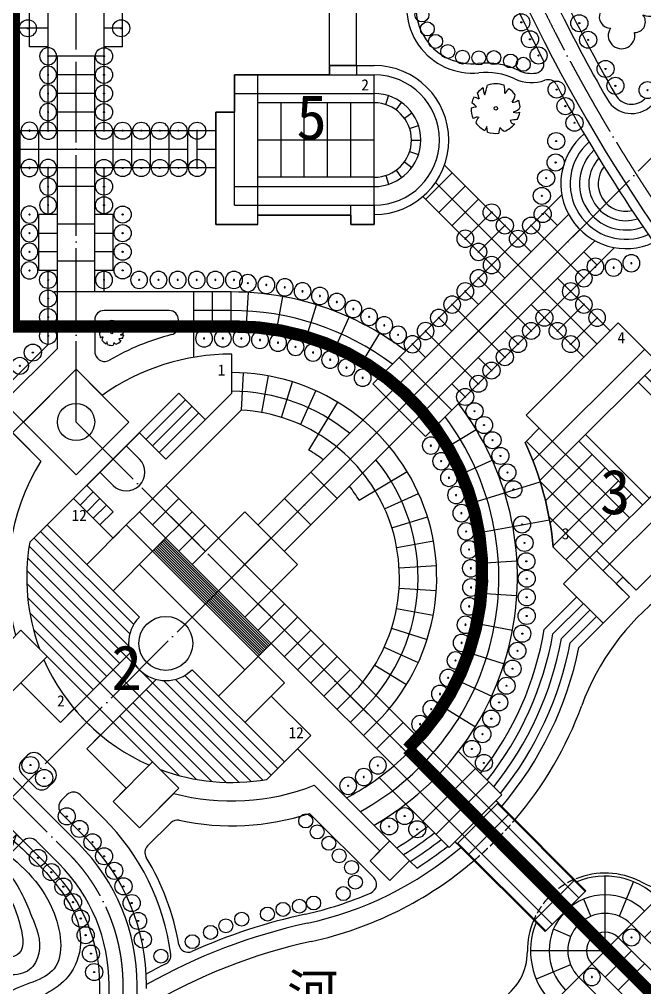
# Model space of a CAD drawing. Extents: x 39009873 to 40242873, y -38938004 to -37205504.
# Drawn here: x 39563577 to 39764859, y -38366395 to -38054466 of the extents above; entities that cross this region are included whole.
import ezdxf

# ---------------------------------------------------------------- set-up
doc = ezdxf.new("R2010")
doc.units = 0
doc.header["$LTSCALE"] = 1000
doc.header["$MEASUREMENT"] = 0
for name, pattern in [('CENT', [15, 13, -1, 0, -1]), ('CENTERX2', [4, 2.5, -0.5, 0.5, -0.5]), ('DASH', [0.35, 0.25, -0.1])]:
    doc.linetypes.add(name, pattern=pattern)
doc.layers.get('0').update_dxf_attribs({"linetype": 'CONTINUOUS'})
for name, color, linetype in [('1-CEG', 220, 'CONTINUOUS'), ('A-FACE', 4, 'CONTINUOUS'), ('PUB_TEXT', 4, 'CONTINUOUS'), ('river', 190, 'CONTINUOUS'), ('ROAD-CENTERLINE', 4, 'CENTERX2'), ('TEXT', 7, 'CONTINUOUS'), ('TREE1', 62, 'CONTINUOUS'), ('人行道', 251, 'CONTINUOUS'), ('停车', 165, 'CONTINUOUS'), ('建筑屋顶', 2, 'CONTINUOUS'), ('建筑轮廓', 254, 'CONTINUOUS'), ('等高线', 250, 'DASH'), ('范围', 7, 'CONTINUOUS'), ('道路中心线', 1, 'CENT')]:
    doc.layers.add(name, color=color, linetype=linetype)
doc.styles.add('-黑体', font='SIMHEI.TTF')
doc.styles.add('HRHZ', font='SIMHEI.TTF')
doc.styles.get("Standard").update_dxf_attribs({"font": 'SimSun.ttf', "height": 20})

# ---------------------------------------------------------------- blocks, each defined once
blk = doc.blocks.new('suy')
at = {"layer": '建筑屋顶', "linetype": 'Continuous'}
for p, q in [((800825, 761608), (771053, 731983)), ((813553, 748880), (800825, 761608)), ((809310, 753122), (773241, 717231)), ((791869, 752695), (791853, 752711)), ((813553, 748880), (783781, 719255)), ((789742, 750579), (789731, 750590)), ((787615, 748463), (787610, 748469)), ((827850, 721855), (807189, 742516)), ((813542, 740405), (809310, 744637)), ((817796, 744637), (811416, 738289)), ((829790, 732642), (817796, 744637)), ((783781, 719255), (771053, 731983)), ((829801, 732653), (823410, 726294)), ((775295, 727740), (770730, 723197)), ((834033, 728400), (793628, 688195)), ((829779, 724168), (825537, 728410)), ((846761, 715672), (834033, 728400)), ((810640, 705123), (790211, 725654)), ((838275, 724157), (795744, 681836)), ((800007, 694543), (771114, 723580)), ((808514, 703007), (788085, 723537)), ((783760, 719234), (775430, 710946)), ((792317, 719284), (777268, 704310)), ((804261, 698775), (783832, 719305)), ((796549, 715031), (778711, 697281)), ((846761, 715672), (806356, 675467)), ((795754, 690311), (775526, 710640)), ((800781, 710778), (779701, 689802)), ((805013, 706525), (783747, 685364)), ((791501, 686079), (778348, 699297)), ((779739, 689392), (787248, 681846)), ((793628, 688195), (782995, 677614)), ((806366, 675456), (793628, 688195)), ((804229, 673351), (791501, 686079)), ((795733, 664876), (782995, 677614)), ((802113, 679709), (799986, 677593)), ((787237, 673372), (787227, 673361)), ((804229, 673351), (795723, 664886))]:
    blk.add_line(p, q, dxfattribs=at)
blk.add_arc((676174, 679895), 104000, 5.23961, 24.6057, dxfattribs=at)
blk = doc.blocks.new('sdji')
at = {"linetype": 'Continuous', "ltscale": 10}
for radius in [2750, 184]:
    blk.add_circle((512091, 867961), radius, dxfattribs=at)
blk = doc.blocks.new('sij')
at = {"layer": 'TREE1', "linetype": 'Continuous', "ltscale": 10}
blk.add_circle((327690, 1006813), 2250, dxfattribs=at)
blk = doc.blocks.new('M_F13')
for p, q in [((-484, 239), (-484, 239)), ((-397, 193), (-484, 239)), ((-515, 179), (-397, 193))]:
    blk.add_line(p, q)
blk.add_circle((-3, 3), 38.2)
for centre, radius, start, end in [((-8, 3), 527, 126.0751, 153.6245), ((-356, 208), 224, 48.5203, 80.5151), ((-8, 3), 532, 89.3321, 114.3856), ((-325, 399), 130, 343.6555, 39.76), ((-175, 449), 193, 352.0775, 26.6128), ((-85, 589), 202, 304.1868, 338.5411), ((-8, 3), 531, 62.8767, 77.7021), ((80, 476), 154, 315.8454, 359.7651), ((-244, 1929), 1632, 285.4397, 290.7099), ((412, 44), 234, 83.5323, 121.6544), ((959, 2091), 1965, 250.0865, 256.3451), ((-8, 3), 523, 31.4098, 49.4752), ((-8, 3), 537, 160.8426, 187.275), ((-8, 3), 534, 340.3307, 19.43), ((-610, -942), 880, 77.3728, 85.4649), ((-5, -500), 587, 134.7782, 147.3315), ((-8, 3), 524, 200.8103, 231.4392), ((358, 465), 656, 266.7455, 282.0146), ((0, -631), 545, 39.6536, 53.993), ((-251, -396), 87.2, 97.741, 188.8107), ((-1350, -519), 1108, 2.9465, 10.9238), ((125, -442), 220, 160.6009, 199.3991), ((100, -357), 178, 186.1912, 248.4952), ((296, -376), 163, 170.6314, 220.6278), ((325, -118), 300, 230.4582, 263.1093), ((-8, 3), 514, 305.394, 326.2464), ((-8, 3), 522, 243.1498, 261.8356), ((-8, 3), 527, 274.7236, 290.3277)]:
    blk.add_arc(centre, radius, start, end)
at = {"width": 0.8, "flags": 9}
for tag, p in [('XSIZE', (-62, 12)), ('YSIZE', (9, 6))]:
    blk.add_attdef(tag, p, '', height=0.2, dxfattribs=at)

msp = doc.modelspace()

# ---------------------------------------------------------------- linework, layer by layer
at = {"layer": 'A-FACE'}
for p, q in [((39547425, -38284840), (39582590, -38320005)), ((39568991, -38319135), (39576226, -38326369)), ((39592481, -38373865), (39592481, -38365614)), ((39601481, -38368456), (39601481, -38365614))]:
    msp.add_line(p, q, dxfattribs=at)
at = {"layer": 'A-FACE', "linetype": 'Continuous', "ltscale": 10}
msp.add_line((39560506, -38323377), (39564749, -38319135), dxfattribs=at)
at = {"layer": 'A-FACE', "linetype": 'Continuous'}
for centre, radius, start, end in [((40437444, -37706090), 687500, 187.401882, 225), ((39566870, -38321256), 3000, 45, 135)]:
    msp.add_arc(centre, radius, start, end, dxfattribs=at)
at = {"layer": 'A-FACE'}
for centre, radius, start, end in [((40225944, -37808654), 554500, 186.95452, 225), ((40225944, -37808654), 545500, 202.27452, 209.86569), ((39760693, -38075814), 9000, 209.86569, 315), ((39536981, -38365614), 64500, 360, 45), ((39536981, -38365614), 55500, 360, 45)]:
    msp.add_arc(centre, radius, start, end, dxfattribs=at)
at = {"layer": 'river'}
for centre, radius, start, end in [((39819733, -38303040), 80000, 95.86291, 159.89206), ((39631924, -38234282), 120000, 319.44488, 339.89206), ((39781801, -38296656), 40000, 242.84111, 348.39737), ((39631924, -38234282), 120000, 282.33513, 310.55512), ((39752131, -38354489), 25000, 62.84111, 112.20097), ((39752131, -38354489), 25000, 156.83902, 180.48687), ((39696013, -38527356), 180000, 102.33513, 120.45359), ((39709132, -38354855), 18000, 299.80139, 0.48687)]:
    msp.add_arc(centre, radius, start, end, dxfattribs=at)
at = {"layer": 'river', "color": 3, "linetype": 'DASH', "ltscale": 10}
for centre, radius, start, end in [((39631924, -38234282), 120000, 310.55512, 319.44488), ((39752131, -38354489), 25000, 113.16098, 156.83902)]:
    msp.add_arc(centre, radius, start, end, dxfattribs=at)
at = {"layer": 'ROAD-CENTERLINE'}
msp.add_arc((40437444, -37706090), 700000, 171.802557, 225, dxfattribs=at)
at = {"layer": 'TREE1', "linetype": 'Continuous', "ltscale": 10}
msp.add_lwpolyline([(39788478, -38036464, 0.5205671), (39780193, -38038377, 0.5205671), (39776281, -38044421, 0.5205671), (39767561, -38045082, 0.5205671), (39760452, -38045926, 0.5205671), (39752597, -38043719, 0.5205671), (39748731, -38037850, 0.5205671), (39747508, -38029663, 0.5205671), (39743629, -38023480, 0.5205671), (39738833, -38027321, 0.5205671), (39739628, -38034239, 0.5205671), (39742987, -38038557, 0.5205671), (39747040, -38045129, 0.5205671), (39750515, -38052221, 0.5205671), (39753863, -38057298, 1.5104184), (39761619, -38058716, 0.6510894), (39764271, -38053018, 0.3795903), (39770886, -38050812, 0.60524), (39775964, -38047817, 0.5205671), (39782296, -38044593, 0.5205671)], format="xyb", close=True, dxfattribs=at)
at = {"layer": '人行道'}
for p, q in [((39572820, -38090341), (39572820, -38012341)), ((39590820, -38090341), (39590820, -38012341)), ((39566820, -38063341), (39566820, -38039341)), ((39596820, -38063341), (39596820, -38039341)), ((39566820, -38057341), (39534720, -38057341)), ((39572820, -38057341), (39566820, -38057341)), ((39596820, -38057341), (39590820, -38057341)), ((39572820, -38063341), (39566820, -38063341)), ((39596820, -38063341), (39590820, -38063341)), ((39590820, -38066341), (39572820, -38066341)), ((39575820, -38160480), (39575820, -38066341)), ((39587820, -38142282), (39587820, -38066341)), ((39672120, -38069341), (39677801, -38069341)), ((39587820, -38072341), (39575820, -38072341)), ((39587820, -38078341), (39575820, -38078341)), ((39587820, -38084341), (39575820, -38084341)), ((39626801, -38090341), (39541622, -38090341)), ((39563820, -38102341), (39563820, -38090341)), ((39569820, -38102341), (39569820, -38090341)), ((39593820, -38102341), (39593820, -38090341)), ((39599820, -38102341), (39599820, -38090341)), ((39605820, -38102341), (39605820, -38090341)), ((39611820, -38102341), (39611820, -38090341)), ((39617820, -38102341), (39617820, -38090341)), ((39617820, -38096341), (39551820, -38096341)), ((39626801, -38096341), (39620801, -38096341)), ((39700398, -38101427), (39728346, -38129375)), ((39626801, -38102341), (39541622, -38102341)), ((39572820, -38117341), (39572820, -38102341)), ((39590820, -38117341), (39590820, -38102341)), ((39702890, -38103919), (39694404, -38112404)), ((39587820, -38108341), (39575820, -38108341)), ((39697515, -38107029), (39749559, -38159073)), ((39707132, -38108162), (39698647, -38116647)), ((39738206, -38111029), (39677380, -38171855)), ((39693497, -38111497), (39719860, -38137860)), ((39711375, -38112404), (39702890, -38120890)), ((39575820, -38117341), (39569820, -38117341)), ((39569820, -38135407), (39569820, -38117341)), ((39593820, -38117341), (39587820, -38117341)), ((39593820, -38135407), (39593820, -38117341)), ((39740394, -38117327), (39640409, -38217311)), ((39715618, -38116647), (39707132, -38125132)), ((39732588, -38116647), (39736831, -38120890)), ((39587820, -38120407), (39575820, -38120407)), ((39575820, -38123407), (39569820, -38123407)), ((39593820, -38123407), (39587820, -38123407)), ((39744015, -38122191), (39627681, -38238525)), ((39719860, -38120890), (39711375, -38129375)), ((39728346, -38120890), (39745316, -38137860)), ((39748879, -38125812), (39648894, -38225797)), ((39575820, -38129407), (39569820, -38129407)), ((39593820, -38129407), (39587820, -38129407)), ((39755177, -38128000), (39694350, -38188826)), ((39745316, -38129375), (39749559, -38133618)), ((39587820, -38132407), (39575820, -38132407)), ((39575820, -38135407), (39569820, -38135407)), ((39572820, -38159237), (39572820, -38135407)), ((39593820, -38135407), (39587820, -38135407)), ((39590820, -38142282), (39590820, -38135407)), ((39711375, -38137860), (39728346, -38154831)), ((39736831, -38137860), (39753801, -38154831)), ((39636587, -38154418), (39637286, -38142438)), ((39707132, -38142103), (39711375, -38146346)), ((39646240, -38155573), (39648387, -38143767)), ((39655681, -38157891), (39659245, -38146432)), ((39702890, -38146346), (39719860, -38163316)), ((39728346, -38146346), (39745316, -38163316)), ((39745316, -38146346), (39736831, -38154831)), ((39664772, -38161337), (39669699, -38150395)), ((39698593, -38150642), (39702836, -38154885)), ((39749559, -38150588), (39741074, -38159073)), ((39694350, -38154885), (39711321, -38171855)), ((39719860, -38154831), (39724103, -38159073)), ((39673377, -38165860), (39679595, -38155596)), ((39572820, -38159237), (39556364, -38175693)), ((39575820, -38160480), (39558486, -38177815)), ((39690108, -38159127), (39694350, -38163370)), ((39588694, -38163561), (39588921, -38163790)), ((39685865, -38163370), (39702836, -38180341)), ((39711321, -38163370), (39715564, -38167613)), ((39681622, -38167613), (39685865, -38171855)), ((39635071, -38180374), (39635771, -38168394)), ((39641587, -38181154), (39643734, -38169347)), ((39647960, -38182718), (39651524, -38171259)), ((39677380, -38171855), (39694350, -38188826)), ((39702836, -38171855), (39707078, -38176098)), ((39654096, -38185044), (39659023, -38174102)), ((39656796, -38193229), (39666123, -38177834)), ((39610711, -38204584), (39634928, -38180366)), ((39694350, -38180341), (39698593, -38184583)), ((39700346, -38192829), (39710609, -38186611)), ((39597983, -38191856), (39602225, -38196098)), ((39704869, -38201434), (39715811, -38196507)), ((39589497, -38200341), (39593740, -38204584)), ((39657380, -38200341), (39665865, -38208826)), ((39672977, -38209410), (39688372, -38200083)), ((39610711, -38204584), (39602225, -38213069)), ((39602225, -38204584), (39602225, -38204584)), ((39610711, -38204584), (39743646, -38337519)), ((39708315, -38210525), (39731232, -38203398)), ((39681162, -38212110), (39692104, -38207183)), ((39606468, -38208826), (39623439, -38225797)), ((39614953, -38208826), (39606468, -38217311)), ((39648894, -38208826), (39657380, -38217311)), ((39597983, -38217311), (39602225, -38213069)), ((39602225, -38213069), (39735160, -38346004)), ((39619196, -38213069), (39606468, -38225797)), ((39636166, -38213069), (39619196, -38230039)), ((39636166, -38213069), (39653137, -38230039)), ((39623439, -38217311), (39614953, -38225797)), ((39683488, -38218246), (39694946, -38214682)), ((39710632, -38219966), (39734245, -38215672)), ((39608589, -38223675), (39642530, -38257617)), ((39609014, -38223251), (39642955, -38257192)), ((39609438, -38222827), (39643379, -38256768)), ((39609862, -38222403), (39643803, -38256344)), ((39610286, -38221978), (39644227, -38255919)), ((39685052, -38224619), (39696858, -38222472)), ((39606892, -38225372), (39640833, -38259314)), ((39607316, -38224948), (39641258, -38258889)), ((39607741, -38224524), (39641682, -38258465)), ((39608165, -38224100), (39642106, -38258041)), ((39711788, -38229619), (39723767, -38228920)), ((39653137, -38230039), (39636166, -38247010)), ((39685832, -38231135), (39697812, -38230435)), ((39685816, -38237697), (39697792, -38238456)), ((39711764, -38239341), (39723740, -38240100)), ((39648894, -38242767), (39640409, -38251253)), ((39640409, -38242767), (39752131, -38354489)), ((39685004, -38244209), (39696799, -38246414)), ((39640409, -38259738), (39653137, -38247010)), ((39648894, -38259738), (39657380, -38251253)), ((39683408, -38250574), (39694848, -38254194)), ((39710561, -38248988), (39722356, -38251194)), ((39653137, -38263981), (39661622, -38255495)), ((39681051, -38256698), (39691969, -38261680)), ((39657380, -38268223), (39665865, -38259738)), ((39708196, -38258418), (39719637, -38262038)), ((39661622, -38272466), (39670108, -38263981)), ((39677970, -38262492), (39688202, -38268761)), ((39704705, -38267491), (39715623, -38272473)), ((39670108, -38272466), (39665865, -38276708)), ((39674350, -38276708), (39670108, -38280951)), ((39700140, -38276074), (39710372, -38282343)), ((39678593, -38280951), (39674350, -38285194)), ((39687078, -38280951), (39678593, -38289436)), ((39566163, -38291558), (39564395, -38293325)), ((39570405, -38291558), (39574648, -38295800)), ((39704907, -38290295), (39718898, -38304286)), ((39538939, -38293325), (39574104, -38328491)), ((39564395, -38297568), (39568638, -38301811)), ((39710413, -38295800), (39693442, -38312771)), ((39574648, -38300043), (39572880, -38301811)), ((39679367, -38298696), (39701927, -38321256)), ((39714655, -38300043), (39697685, -38317014)), ((39578891, -38304286), (39577123, -38306053)), ((39583133, -38304286), (39590721, -38311874)), ((39718898, -38304286), (39701927, -38321256)), ((39717695, -38306901), (39704543, -38320053)), ((39717695, -38306901), (39716989, -38306195)), ((39717483, -38307113), (39745767, -38335397)), ((39717695, -38306901), (39745979, -38335185)), ((39577123, -38310296), (39584711, -38317884)), ((39656985, -38310255), (39677682, -38330952)), ((39721018, -38310649), (39708290, -38323376)), ((39612307, -38313296), (39604844, -38320758)), ((39704543, -38320053), (39703837, -38319347)), ((39704543, -38320053), (39732827, -38348337)), ((39704755, -38319841), (39733039, -38348125)), ((39742231, -38331862), (39729504, -38344590)), ((39752131, -38354489), (39752131, -38330489)), ((39756723, -38343403), (39761315, -38332316)), ((39745979, -38335185), (39732827, -38348337)), ((39735160, -38371460), (39769101, -38337519)), ((39747539, -38343403), (39745243, -38337859)), ((39764859, -38350247), (39773344, -38341761)), ((39741044, -38349897), (39735501, -38347601)), ((39760616, -38346004), (39798800, -38384188)), ((39756374, -38350247), (39794557, -38388430)), ((39752131, -38354489), (39728131, -38354489)), ((39752131, -38354489), (39790315, -38392673)), ((39760616, -38354489), (39752131, -38362974)), ((39741044, -38359081), (39729958, -38363674)), ((39747888, -38358732), (39786072, -38396916)), ((39764859, -38358732), (39756374, -38367217)), ((39743646, -38362974), (39781829, -38401158)), ((39589481, -38375668), (39589481, -38365614)), ((39604481, -38366653), (39604481, -38365614))]:
    msp.add_line(p, q, dxfattribs=at)
at = {"layer": '人行道', "linetype": 'Continuous', "ltscale": 10}
for p, q in [((39620801, -38102341), (39620801, -38090341)), ((39631725, -38142282), (39574745, -38142282)), ((39619725, -38163323), (39619725, -38142282)), ((39625725, -38154282), (39625725, -38142282)), ((39631725, -38154282), (39631725, -38142282)), ((39611801, -38148282), (39590820, -38148282)), ((39631725, -38148282), (39619725, -38148282)), ((39587820, -38151282), (39587820, -38161445)), ((39614801, -38153107), (39614801, -38151282)), ((39631725, -38154282), (39619725, -38154282)), ((39743024, -38240509), (39732547, -38250986)), ((39745145, -38242630), (39735343, -38252432)), ((39747267, -38244751), (39738129, -38253889)), ((39749388, -38246873), (39740905, -38255356)), ((39751509, -38248994), (39743671, -38256832)), ((39689199, -38325499), (39691585, -38327885))]:
    msp.add_line(p, q, dxfattribs=at)
at = {"layer": '人行道', "linetype": 'Continuous'}
for centre, radius, start, end in [((40437444, -37706090), 682500, 187.2288, 225), ((39611801, -38153107), 3000, 284.65582, 0)]:
    msp.add_arc(centre, radius, start, end, dxfattribs=at)
at = {"layer": '人行道'}
for centre, radius, start, end in [((40225944, -37808654), 542500, 201.72421, 209.86569), ((40225944, -37808654), 557500, 201.61335, 207.65236), ((39729464, -38068785), 3000, 279.22639, 27.65236), ((39677801, -38093341), 24000, 270, 90), ((40225944, -37808654), 557500, 208.59323, 218.0244), ((39760693, -38075814), 6000, 209.86569, 315), ((39758804, -38107402), 20914, 129.77908, 295.4209), ((39758804, -38107402), 17914, 131.32907, 293.87091), ((39758804, -38107402), 14914, 133.45029, 291.74969), ((39758804, -38107402), 11914, 136.5889, 288.61108), ((39758804, -38107402), 8914, 141.83274, 283.36723), ((39631924, -38234282), 92000, 65.75754, 90.14206), ((39631924, -38234282), 86000, 53.02093, 90.14206), ((39631924, -38234282), 92000, 52.49472, 65.75754), ((39631924, -38234282), 80000, 53.62693, 90.14206), ((39632801, -38233407), 80000, 104.65582, 120.20212), ((39591048, -38161674), 3000, 224.85794, 300.20212), ((39631924, -38234282), 66000, 315, 90), ((39631924, -38234282), 60000, 50.73917, 90), ((39631924, -38234282), 92000, 299.87833, 37.50528), ((39631924, -38234282), 54000, 315, 86.81031), ((39631924, -38234282), 86000, 298.79531, 36.97907), ((39631924, -38234282), 80000, 319.30122, 36.37307), ((39631924, -38234282), 48000, 52.18076, 58.79054), ((39597983, -38200341), 6000, 315, 45), ((39631924, -38234282), 60000, 315, 39.26083), ((39597983, -38200341), 6000, 225, 315), ((39631924, -38234282), 48000, 31.20946, 37.81924), ((39631924, -38234282), 80000, 310.69878, 319.30122), ((39568284, -38293679), 3000, 45, 135), ((39566516, -38295447), 3000, 135, 225), ((39631924, -38234282), 80000, 297.5424, 310.69878), ((39572527, -38297922), 3000, 315, 45), ((39570759, -38299689), 3000, 225, 315), ((39581012, -38306407), 3000, 45, 135), ((39579244, -38308175), 3000, 135, 225), ((39631924, -38234282), 80000, 257.83139, 288.25631), ((39536981, -38365614), 76000, 7.54546, 45), ((39614428, -38315417), 3000, 77.83139, 135), ((39536981, -38365614), 67500, 360, 45), ((39606966, -38322880), 3000, 135, 211.40919), ((39536981, -38365614), 79000, 9.56351, 31.40919), ((39536981, -38365614), 52500, 360, 45), ((39752131, -38354489), 24000, 45, 112.20097), ((39752131, -38354489), 18000, 45, 225), ((39696013, -38527356), 189000, 102.33513, 114.0253), ((39752131, -38354489), 24000, 157.79903, 225), ((39752131, -38354489), 12000, 45, 225), ((39696013, -38527356), 186000, 102.33513, 119.47901), ((39752131, -38354489), 6000, 45, 225), ((39617842, -38351990), 3000, 189.56351, 294.0253), ((39609349, -38356028), 3000, 296.83172, 7.54546), ((39696013, -38527356), 189000, 116.83172, 118.99872)]:
    msp.add_arc(centre, radius, start, end, dxfattribs=at)
at = {"layer": '人行道', "linetype": 'Continuous', "ltscale": 10}
for centre, radius, start, end in [((39709349, -38050696), 21070, 153.9019, 275.926), ((39709349, -38050696), 18070, 153.9019, 275.926), ((39713762, -38093209), 24672, 64.44381, 95.926), ((39713762, -38093209), 21672, 64.44381, 95.926), ((39728444, -38062506), 12361, 244.44381, 290.4153), ((39728444, -38062506), 9361, 244.44381, 279.22639), ((39590820, -38151282), 3000, 90, 180), ((39611801, -38151282), 3000, 0, 90), ((39590820, -38161445), 3000, 180, 224.85794), ((39631924, -38234282), 102000, 321.75633, 350.57457), ((39631924, -38234282), 105000, 321.56243, 350.04596), ((39631924, -38234282), 108000, 321.37937, 349.54026), ((39631924, -38234282), 111000, 321.20627, 349.05585), ((39631924, -38234282), 114000, 319.67933, 348.59128), ((39631924, -38234282), 102000, 301.39104, 308.24367), ((39631924, -38234282), 105000, 301.78702, 308.43757), ((39631924, -38234282), 108000, 302.16041, 308.62063), ((39631924, -38234282), 114000, 282.33513, 310.32067), ((39631924, -38234282), 111000, 302.51311, 308.79373), ((39631924, -38234282), 111000, 282.33513, 293.83155)]:
    msp.add_arc(centre, radius, start, end, dxfattribs=at)
at = {"layer": '人行道', "ltscale": 10}
for centre, start, end in [((39733802, -38076902), 28.59323, 110.4153), ((39675561, -38333074), 293.83155, 45)]:
    msp.add_arc(centre, 3000, start, end, dxfattribs=at)
at = {"layer": '停车', "linetype": 'Continuous', "ltscale": 10}
msp.add_lwpolyline([(39560506, -38323377), (39558385, -38321256), (39562627, -38317014), (39564749, -38319135), (39560506, -38323377), (39562627, -38317014)], dxfattribs=at)
at = {"layer": '建筑屋顶', "linetype": 'Continuous'}
for p, q in [((39663420, -38072341), (39663420, -38036341)), ((39672120, -38069341), (39672120, -38035241)), ((39672120, -38069341), (39663420, -38069341)), ((39672120, -38069341), (39672120, -38072341)), ((39632801, -38072341), (39677801, -38072341)), ((39632801, -38114341), (39632801, -38072341)), ((39640301, -38120549), (39640301, -38072341)), ((39677801, -38114341), (39677801, -38072341)), ((39632801, -38078341), (39677801, -38078341)), ((39647801, -38105341), (39647801, -38081341)), ((39655301, -38105341), (39655301, -38081341)), ((39662801, -38105341), (39662801, -38081341)), ((39670301, -38105341), (39670301, -38081341)), ((39626801, -38084341), (39632801, -38084341)), ((39626801, -38120549), (39626801, -38084341)), ((39632801, -38108341), (39677801, -38108341)), ((39632801, -38114341), (39677801, -38114341)), ((39670301, -38120549), (39670301, -38114341)), ((39670301, -38117549), (39640301, -38117549)), ((39640301, -38120549), (39626801, -38120549)), ((39677801, -38120549), (39670301, -38120549)), ((39631924, -38174885), (39631924, -38162282)), ((39581012, -38208826), (39593740, -38221554)), ((39572527, -38217311), (39602225, -38247010)), ((39597983, -38217311), (39648894, -38268223)), ((39570405, -38219433), (39600373, -38249401)), ((39568284, -38221554), (39599119, -38252389)), ((39566697, -38224209), (39598734, -38256247)), ((39566225, -38227981), (39638225, -38299981)), ((39565965, -38231962), (39595861, -38261859)), ((39602225, -38230039), (39636166, -38263981)), ((39565951, -38236192), (39593740, -38263981)), ((39566239, -38240722), (39591619, -38266102)), ((39566907, -38245633), (39620573, -38299299)), ((39564042, -38251253), (39572527, -38259738)), ((39568092, -38251061), (39587376, -38270344)), ((39572527, -38259738), (39585255, -38272466)), ((39599119, -38258601), (39576769, -38280951)), ((39593740, -38263981), (39630014, -38300254)), ((39619196, -38263981), (39648894, -38293679)), ((39607605, -38267086), (39585255, -38289436)), ((39613816, -38267086), (39644652, -38297922)), ((39616805, -38265832), (39646773, -38295800)), ((39564042, -38268223), (39576769, -38280951)), ((39604347, -38270344), (39634243, -38300241)), ((39609959, -38267472), (39641996, -38299509)), ((39585255, -38272466), (39606468, -38293679)), ((39644652, -38272466), (39657380, -38285194)), ((39600104, -38274587), (39625484, -38299967)), ((39595861, -38278830), (39615145, -38298114)), ((39585255, -38289436), (39597983, -38302164)), ((39606468, -38293679), (39614953, -38302164)), ((39658525, -38301188), (39679653, -38322317)), ((39593740, -38306407), (39602225, -38314892)), ((39682835, -38319135), (39676472, -38325499)), ((39676472, -38325499), (39682835, -38331863)), ((39689199, -38325499), (39682835, -38331863))]:
    msp.add_line(p, q, dxfattribs=at)
at = {"layer": '建筑屋顶'}
for p, q in [((39681509, -38081928), (39682436, -38079075)), ((39677801, -38081341), (39640301, -38081341)), ((39684855, -38083633), (39686618, -38081206)), ((39687509, -38086288), (39689936, -38084524)), ((39689214, -38089633), (39692067, -38088706)), ((39677801, -38093341), (39640301, -38093341)), ((39689801, -38093341), (39692801, -38093341)), ((39689214, -38097049), (39692067, -38097976)), ((39687509, -38100395), (39689936, -38102158)), ((39681509, -38104754), (39682436, -38107607)), ((39684855, -38103049), (39686618, -38105476)), ((39677801, -38105341), (39640301, -38105341)), ((39677801, -38120549), (39677801, -38114341)), ((39689199, -38325499), (39653137, -38289436))]:
    msp.add_line(p, q, dxfattribs=at)
at = {"layer": '建筑屋顶', "linetype": 'Continuous', "ltscale": 10}
for p, q in [((39534720, -38154049), (39581820, -38201149)), ((39529820, -38156079), (39570484, -38196743)), ((39581820, -38167208), (39564850, -38184179)), ((39581820, -38167208), (39598791, -38184179)), ((39614953, -38174885), (39581012, -38208826)), ((39631924, -38174885), (39610711, -38196098)), ((39614953, -38174885), (39623439, -38183370)), ((39617075, -38177006), (39604347, -38189734)), ((39619196, -38179128), (39606468, -38191856)), ((39621317, -38181249), (39608589, -38193977)), ((39598791, -38184179), (39581820, -38201149)), ((39602225, -38187613), (39610711, -38196098)), ((39593740, -38213069), (39585255, -38204584)), ((39587376, -38206705), (39583133, -38210948)), ((39581012, -38208826), (39566907, -38222931)), ((39589497, -38208826), (39585255, -38213069)), ((39591619, -38210948), (39587376, -38215190)), ((39593740, -38213069), (39589497, -38217311)), ((39597983, -38217311), (39585255, -38230039)), ((39606468, -38225797), (39593740, -38238525)), ((39564042, -38251253), (39551314, -38263981)), ((39572527, -38259738), (39559799, -38272466)), ((39640409, -38259738), (39627681, -38272466)), ((39648894, -38268223), (39636166, -38280951)), ((39657380, -38285194), (39643275, -38299299)), ((39606468, -38293679), (39593740, -38306407)), ((39614953, -38302164), (39602225, -38314892))]:
    msp.add_line(p, q, dxfattribs=at)
msp.add_circle((39610711, -38255495), 8689, dxfattribs=at)
at = {"layer": '建筑屋顶'}
for radius in [21000, 15000, 12000]:
    msp.add_arc((39677801, -38093341), radius, 270, 90, dxfattribs=at)
at = {"layer": '建筑屋顶', "linetype": 'Continuous'}
for major_axis, start_param, end_param in [((67112, 26075), 1.2002174, 1.8181675), ((12770, 70858), 1.2006382, 2.010903), ((65579, 7441), 2.8557627, 3.3843046), ((42367, 50606), 2.6810398, 3.4253769), ((-823, 65995), 2.7734192, 3.3019611), ((-71541, 8119), 1.4220041, 2.0622266)]:
    msp.add_ellipse((39631924, -38234282), major_axis=major_axis, ratio=1, start_param=start_param, end_param=end_param, dxfattribs=at)
at = {"layer": '建筑屋顶', "linetype": 'Continuous', "ltscale": 10}
for centre, major_axis, start_param, end_param in [((39581820, -38184179), (5630, 2075), -0.3506726, 5.9325127), ((39610711, -38255495), (-8105, 8849), 0.0438846, 3.1854772)]:
    msp.add_ellipse(centre, major_axis=major_axis, ratio=1, start_param=start_param, end_param=end_param, dxfattribs=at)
at = {"layer": '建筑轮廓'}
for p, q in [((39663420, -38069341), (39672120, -38069341)), ((39663420, -38069341), (39663420, -38072341)), ((39672120, -38069341), (39672120, -38072341)), ((39663420, -38072341), (39632801, -38072341)), ((39632801, -38072341), (39632801, -38084341)), ((39672120, -38072341), (39677801, -38072341)), ((39632801, -38084341), (39626801, -38084341)), ((39626801, -38084341), (39626801, -38120549)), ((39677801, -38114341), (39677801, -38120549)), ((39640301, -38120549), (39640301, -38117549)), ((39640301, -38117549), (39670301, -38117549)), ((39670301, -38117549), (39670301, -38120549)), ((39626801, -38120549), (39640301, -38120549)), ((39670301, -38120549), (39677801, -38120549))]:
    msp.add_line(p, q, dxfattribs=at)
at = {"layer": '建筑轮廓', "ltscale": 10}
for points in [[(39756372, -38152261), (39726673, -38181959), (39730926, -38186191), (39726372, -38190745, -0.0847022), (39735465, -38224528), (39742992, -38232055), (39738750, -38236298), (39751509, -38248994), (39759995, -38240509), (39755741, -38236277), (39757857, -38234150), (39762116, -38238387), (39802421, -38198082), (39789693, -38185354), (39785430, -38189639), (39781176, -38185386), (39785419, -38181143), (39773425, -38169149), (39769142, -38173432), (39764899, -38169210), (39769131, -38164957), (39756372, -38152261)], [(39559799, -38272466), (39564042, -38268223), (39576769, -38280951), (39581205, -38276515, 0.0455488), (39589691, -38285000), (39585255, -38289436), (39597983, -38302164), (39593740, -38306407), (39602225, -38314892), (39613289, -38303829, 0.1614365), (39658525, -38301188), (39679653, -38322317), (39676472, -38325499), (39682835, -38331863), (39689199, -38325499), (39653137, -38289436), (39657380, -38285194), (39644652, -38272466), (39648894, -38268223), (39597983, -38217311), (39593740, -38221554), (39589497, -38217311), (39593740, -38213069), (39585255, -38204584), (39602225, -38187613), (39610711, -38196098), (39631924, -38174885), (39631924, -38162282, 0.1557284), (39590209, -38175597), (39581820, -38167208), (39561385, -38187643), (39570484, -38196743, 0.2053831), (39562377, -38252917)]]:
    msp.add_lwpolyline(points, format="xyb", dxfattribs=at)
for points in [[(39762767, -38171321), (39745847, -38188241), (39766327, -38208720), (39783298, -38191750), (39762767, -38171321)], [(39597983, -38217311), (39602225, -38213069), (39610711, -38221554), (39606468, -38225797), (39597983, -38217311)]]:
    msp.add_lwpolyline(points, dxfattribs=at)
at = {"layer": '建筑轮廓'}
msp.add_arc((39677801, -38093341), 21000, 270, 90, dxfattribs=at)
at = {"layer": '等高线', "linetype": 'Continuous', "ltscale": 10}
for points in [[(39524987, -38241450), (39531953, -38232126), (39533025, -38210695), (39532668, -38202837), (39520874, -38187835), (39502942, -38164908), (39496404, -38164389), (39489210, -38166003), (39456129, -38201985), (39444502, -38211869), (39429023, -38220339), (39418632, -38222874), (39416349, -38229719), (39419307, -38255180), (39430566, -38268859), (39434319, -38291143), (39437226, -38305138), (39454094, -38310462), (39482503, -38321109), (39503810, -38353051), (39522454, -38376564), (39539765, -38386767), (39563736, -38373015), (39579272, -38362811), (39583267, -38352164), (39573502, -38330869), (39562404, -38319778), (39542873, -38302920), (39525547, -38282942), (39514449, -38265640), (39521566, -38245247), (39524987, -38241450)], [(39507204, -38267243), (39505063, -38255205), (39519263, -38239972), (39525954, -38223922), (39521404, -38201452), (39508289, -38183262), (39500527, -38177645), (39478312, -38181657), (39469479, -38190217), (39460646, -38206535), (39443517, -38224190), (39426654, -38225260), (39420766, -38233820), (39422104, -38250939), (39435219, -38262977), (39442178, -38274212), (39440305, -38293204), (39445658, -38302567), (39467004, -38308430), (39490084, -38323225), (39510140, -38350883), (39518159, -38365969), (39532311, -38376105), (39545990, -38378462), (39559434, -38368326), (39574765, -38360312), (39574293, -38341219), (39556368, -38320476), (39533846, -38299105), (39518739, -38280784), (39507204, -38267243)], [(39520652, -38294846), (39511348, -38283555), (39503373, -38269275), (39493058, -38253320), (39478120, -38247689), (39465160, -38233741), (39452201, -38228427), (39435919, -38229092), (39426947, -38233741), (39426947, -38247341), (39434258, -38255991), (39446220, -38265622), (39449875, -38276913), (39445556, -38285547), (39448546, -38298831), (39463499, -38302152), (39479420, -38308868), (39494684, -38322685), (39507262, -38334603), (39521981, -38353627), (39525636, -38364918), (39541586, -38371560), (39552884, -38363257), (39566840, -38360600), (39569830, -38355287), (39567504, -38343332), (39559530, -38329052), (39539260, -38315104), (39527630, -38299827), (39520652, -38294846)], [(39516094, -38298764), (39508716, -38289047), (39499862, -38269720), (39492872, -38261337), (39478426, -38256913), (39468874, -38249462), (39463282, -38239682), (39442545, -38233861), (39432992, -38236655), (39433225, -38248530), (39443477, -38256913), (39454894, -38265529), (39455127, -38279733), (39449768, -38288581), (39451166, -38296032), (39460486, -38297662), (39477727, -38300457), (39491008, -38312798), (39511392, -38329391), (39522887, -38338007), (39528840, -38350932), (39530893, -38360164), (39540336, -38362215), (39546111, -38359160), (39554987, -38357043), (39563561, -38355329), (39563460, -38345047), (39557912, -38334362), (39542783, -38327709), (39532064, -38319400), (39527225, -38307308), (39518513, -38300215), (39516094, -38298764)]]:
    msp.add_spline(points, degree=3, dxfattribs=at)
at = {"layer": '范围', "color": 1, "linetype": 'DASH', "ltscale": 50, "const_width": 2000}
msp.add_lwpolyline([(39727275, -37603786), (39309838, -37602478), (39267254, -37697480), (39215453, -37815637), (39203656, -37841696, -0.0375387), (39200633, -37850208, 0.1308835), (39198294, -37865085), (39212418, -38000000), (39219106, -38069414), (39219411, -38084620, -0.195535), (39216767, -38101984), (39156180, -38203680), (39625395, -38659790), (39748451, -38760972), (39960509, -38548914), (40086169, -38423253), (40107609, -38401814, 0.1316525), (40102432, -38392848), (40050787, -38341202), (40018183, -38301527), (39930095, -38213439, -0.2363782)], format="xyb", close=True, dxfattribs=at)
msp.add_lwpolyline([(39727275, -37603786), (39309838, -37602478), (39267254, -37697480), (39215453, -37815637), (39203656, -37841696, -0.0375387), (39200633, -37850208, 0.1308835), (39198294, -37865085), (39212418, -38000000), (39219106, -38069414), (39219411, -38084620, -0.195535), (39216767, -38101984), (39156180, -38203680), (39625395, -38659790), (39748451, -38760972), (39960509, -38548914), (40086169, -38423253), (40107609, -38401814, 0.1316525), (40102432, -38392848), (40050787, -38341202), (40018183, -38301527), (39930095, -38213439, -0.2363782)], format="xyb", close=True, dxfattribs=at)
at = {"layer": '范围', "color": 1, "linetype": 'DASH', "ltscale": 20}
msp.add_lwpolyline([(40075562, -38412647), (40088290, -38399919), (40039663, -38351291), (40007058, -38311616), (39919488, -38224046, -0.2301762), (39710172, -37618732, -0.2363782)], format="xyb", dxfattribs=at)
at = {"layer": '范围', "color": 1, "linetype": 'DASH', "ltscale": 50, "const_width": 4000}
msp.add_lwpolyline([(39561820, -37961979), (39561820, -38153407), (39632801, -38153407, -0.6752226), (39688591, -38289474), (39752711, -38353913), (39782336, -38383685), (39846133, -38320203), (39880201, -38354441), (39816193, -38417710), (39875441, -38477253), (39953611, -38555811), (39748451, -38760972), (39625395, -38659790), (39156180, -38203680), (39216767, -38101984, 0.195535), (39219411, -38084620), (39219106, -38069414), (39212418, -38000000)], format="xyb", dxfattribs=at)
at = {"layer": '道路中心线', "ltscale": 2}
for p, q in [((39581820, -38184179), (39581820, -37866020)), ((39823625, -38042581), (39561213, -38304993)), ((39581820, -38184179), (39985352, -38587710)), ((39448120, -38191900), (39579408, -38323187)), ((39596981, -38429045), (39596981, -38365614))]:
    msp.add_line(p, q, dxfattribs=at)
for centre, radius, start, end in [((40437444, -37706090), 700000, 171.802557, 225), ((40225944, -37808654), 550000, 180, 225), ((39536981, -38365614), 60000, 360, 45)]:
    msp.add_arc(centre, radius, start, end, dxfattribs=at)

# ---------------------------------------------------------------- block references
at = {"layer": 'TREE1', "linetype": 'Continuous'}
for name, p in [('sij', (39365493, -39059852)), ('sdji', (39054243, -38925302)), ('sdji', (39084243, -38925302)), ('sij', (39367218, -39064376)), ('sij', (39369881, -39068369)), ('sij', (39373793, -39071614)), ('sij', (39378537, -39073444)), ('sij', (39383781, -39073694)), ('sij', (39388608, -39073611)), ('sij', (39394018, -39074692)), ('sij', (39398116, -39075749)), ('sdji', (39060729, -39006367)), ('sdji', (39060729, -39012367)), ('sdji', (39060729, -39018367)), ('sdji', (39060729, -39024367))]:
    msp.add_blockref(name, p, dxfattribs=at)
for name, p, rotation in [('sdji', (40576506, -38594669), 88.19059228790776), ('sdji', (40595197, -38594950), 88.19059228790776), ('sdji', (40579328, -38600120), 88.19059228790776), ('sdji', (40598045, -38600286), 88.19059228790776), ('sdji', (40102911, -37198381), 180), ('sdji', (40582080, -38605358), 88.19059228790776), ('sdji', (40617694, -38586828), 89.71588559147328), ('sdji', (40102911, -37204381), 180), ('sdji', (40620861, -38592275), 89.71588559147328), ('sdji', (40102911, -37210381), 180), ('sdji', (40601942, -38593474), 89.71588559147328), ('sdji', (40632491, -38591495), 89.85794288858904), ('sdji', (40604767, -38598824), 89.71588559147328), ('sdji', (40102911, -37216381), 180), ('sdji', (40607703, -38604157), 89.71588559147328), ('sdji', (40102911, -37222381), 180), ('sdji', (40108911, -37222381), 180), ('sdji', (40114911, -37222381), 180), ('sdji', (40120911, -37222381), 180), ('sdji', (40126911, -37222381), 180), ('sdji', (40132911, -37222381), 180), ('sdji', (40601809, -38610051), 89.71588559147328), ('sdji', (40602904, -38614820), 89.85794288858904), ('sdji', (40102911, -37234381), 180), ('sdji', (40108911, -37234381), 180), ('sdji', (40114911, -37234381), 180), ('sdji', (40120911, -37234381), 180), ('sdji', (40126911, -37234381), 180), ('sdji', (40132911, -37234381), 180), ('sdji', (40599863, -38619866), 89.85794288858904), ('sdji', (40102911, -37240381), 180), ('sdji', (40598457, -38625570), 89.85794288858904), ('sdji', (40102911, -37246381), 180), ('sdji', (40108911, -37249381), 180), ('sdji', (40582306, -38630888), 89.85794288858904), ('sdji', (40598735, -38631430), 89.85794288858904), ('sdji', (40108911, -37255381), 180), ('sdji', (40586549, -38635131), 89.85794288858904), ('sdji', (40595034, -38635131), 89.85794288858904), ('sdji', (40590791, -38639374), 89.85794288858904), ('sdji', (40108911, -37261381), 180), ('sdji', (40108911, -37267381), 180), ('sdji', (38865900, -37636347), 269.857942888589), ('sdji', (38861657, -37640589), 269.857942888589), ('sdji', (38870143, -37640589), 269.857942888589), ('sdji', (38857415, -37644832), 269.857942888589), ('sdji', (38874385, -37644832), 269.857942888589), ('sdji', (39057963, -39031045), 0.1420572971157472), ('sdji', (38853172, -37649075), 269.857942888589), ('sdji', (39053776, -39035320), 0.1420572971157472), ('sdji', (38848875, -37653371), 269.857942888589), ('sdji', (38844633, -37657614), 269.857942888589), ('sdji', (38840390, -37661857), 269.857942888589), ('sdji', (38843417, -37666471), 269.857942888589), ('sdji', (38846474, -37670925), 269.857942888589), ('sdji', (38849195, -37675801), 269.857942888589), ('sdji', (38851745, -37680866), 269.857942888589), ('sdji', (38854013, -37686193), 269.857942888589), ('sdji', (38855932, -37691634), 269.857942888589), ('sdji', (38858725, -37702956), 269.857942888589), ('sdji', (38859501, -37708891), 269.857942888589), ('sdji', (38860079, -37714825), 269.857942888589), ('sdji', (38860235, -37720415), 269.857942888589), ('sdji', (38860220, -37726415), 269.857942888589), ('sdji', (38860205, -37732415), 269.857942888589), ('sdji', (38858791, -37738118), 269.857942888589), ('sdji', (38857226, -37743661), 269.857942888589), ('sdji', (38855662, -37749402), 269.857942888589), ('sdji', (38853705, -37754898), 269.857942888589), ('sdji', (38851341, -37760249), 269.857942888589), ('sdji', (38848818, -37765498), 269.857942888589), ('sdji', (38845957, -37770501), 269.857942888589), ('sdji', (38842572, -37775255), 269.857942888589), ('sdji', (40433823, -38808933), 89.85794288858904), ('sdji', (38846436, -37779758), 269.857942888589), ('sdji', (40438247, -38813110), 89.85794288858904), ('sdji', (40445523, -38825458), 89.85794288858904), ('sij', (39330555, -39320326), 0.1420572971157472), ('sdji', (38820918, -37796887), 269.857942888589), ('sdji', (40449638, -38829513), 89.85794288858904), ('sij', (39334249, -39323849), 0.1420572971157472), ('sdji', (38815940, -37800222), 269.857942888589), ('sdji', (38824976, -37801138), 269.857942888589), ('sdji', (40453795, -38833795), 89.85794288858904), ('sij', (39338019, -39327523), 0.1420572971157472), ('sdji', (40436267, -38838833), 89.85794288858904), ('sdji', (40457539, -38838324), 89.85794288858904), ('sij', (39341338, -39331574), 0.1420572971157472), ('sdji', (40440569, -38843425), 89.85794288858904), ('sdji', (40460821, -38843008), 89.85794288858904), ('sij', (39345334, -39335322), 0.1420572971157472), ('sdji', (40444433, -38848118), 89.85794288858904), ('sdji', (40463792, -38848007), 89.85794288858904), ('sij', (39346548, -39340060), 0.1420572971157472), ('sij', (39342668, -39343728), 0.1420572971157472), ('sdji', (40447537, -38853092), 89.85794288858904), ('sdji', (40466417, -38853389), 89.85794288858904), ('sij', (39323257, -39348809), 0.1420572971157472), ('sij', (39328512, -39347792), 0.1420572971157472), ('sij', (39333107, -39346753), 0.1420572971157472), ('sdji', (40450011, -38858383), 89.85794288858904), ('sdji', (40468488, -38859160), 89.85794288858904), ('sij', (39309950, -39351974), 0.1420572971157472), ('sij', (39318241, -39350315), 0.1420572971157472), ('sij', (39304842, -39354115), 0.1420572971157472), ('sdji', (40451598, -38863746), 89.85794288858904), ('sdji', (40470004, -38865156), 89.85794288858904), ('sij', (39299945, -39356218), 0.1420572971157472), ('sdji', (38893929, -37836006), 269.857942888589), ('sij', (39294050, -39359204), 0.1420572971157472), ('sdji', (40453308, -38869668), 89.85794288858904), ('sij', (39283971, -39363892), 0.1420572971157472), ('sdji', (40454351, -38875619), 89.85794288858904)]:
    msp.add_blockref(name, p, dxfattribs=dict(at, rotation=rotation))
at = {"layer": 'TREE1', "linetype": 'Continuous', "xscale": -1}
for p, rotation in [((39060729, -37198381), 180), ((39060729, -37204381), 180), ((39060729, -37210381), 180), ((39060729, -37216381), 180), ((39054729, -37222381), 180), ((39060729, -37222381), 180), ((39054729, -37234381), 180), ((39060729, -37234381), 180), ((39060729, -37240381), 180), ((39054729, -37249381), 180), ((39060729, -37246381), 180), ((39054729, -37255381), 180), ((40221374, -38991821), 0.1420572971157472), ((39054729, -37261381), 180), ((40225616, -38996063), 0.1420572971157472), ((39054729, -37267381), 180), ((40229859, -39000306), 0.1420572971157472), ((39234776, -37267471), 180.1420572971157), ((39234776, -37267471), 180.1420572971157), ((39240636, -37267749), 180.1420572971157), ((39246340, -37266343), 180.1420572971157), ((40225616, -39004548), 0.1420572971157472), ((39231075, -37271172), 180.1420572971157), ((40151381, -39006127), 0.1420572971157472), ((40157315, -39006705), 0.1420572971157472), ((40163250, -39007481), 0.1420572971157472), ((40168984, -39008756), 0.1420572971157472), ((40221374, -39008791), 0.1420572971157472), ((39226832, -37275415), 180.1420572971157), ((40174572, -39010274), 0.1420572971157472), ((40180013, -39012193), 0.1420572971157472), ((40185340, -39014460), 0.1420572971157472), ((40217131, -39013034), 0.1420572971157472), ((39231075, -37279657), 180.1420572971157), ((40190405, -39017010), 0.1420572971157472), ((40212835, -39017330), 0.1420572971157472), ((39235317, -37283900), 180.1420572971157), ((40195280, -39019732), 0.1420572971157472), ((40137271, -39023936), 0.1420572971157472), ((40143326, -39023921), 0.1420572971157472), ((40149286, -39023939), 0.1420572971157472), ((40155272, -39024433), 0.1420572971157472), ((40199735, -39022789), 0.1420572971157472), ((40208592, -39021573), 0.1420572971157472), ((40161067, -39025316), 0.1420572971157472), ((40166729, -39026648), 0.1420572971157472), ((40204349, -39025816), 0.1420572971157472), ((40172346, -39028474), 0.1420572971157472), ((40177872, -39030792), 0.1420572971157472), ((40183140, -39033349), 0.1420572971157472), ((40188331, -39036618), 0.1420572971157472), ((40210263, -39058469), 0.1420572971157472), ((40213592, -39063509), 0.1420572971157472), ((40216105, -39068840), 0.1420572971157472), ((40218398, -39074407), 0.1420572971157472), ((40220100, -39080231), 0.1420572971157472), ((40221640, -39086122), 0.1420572971157472), ((40222587, -39091942), 0.1420572971157472), ((40223142, -39097997), 0.1420572971157472), ((40223212, -39104177), 0.1420572971157472), ((40222625, -39110249), 0.1420572971157472), ((40221429, -39116175), 0.1420572971157472), ((40220193, -39122021), 0.1420572971157472), ((40218217, -39127682), 0.1420572971157472), ((40215850, -39133304), 0.1420572971157472), ((40213207, -39138468), 0.1420572971157472), ((40210408, -39143381), 0.1420572971157472), ((40206805, -39148215), 0.1420572971157472), ((40193221, -39161494), 0.1420572971157472), ((40183671, -39168069), 0.1420572971157472), ((40188681, -39165249), 0.1420572971157472), ((39233648, -37496287), 180.1420572971157)]:
    msp.add_blockref('sdji', p, dxfattribs=dict(at, rotation=rotation))
at = {"layer": 'TREE1', "rotation": 89.71588540334568}
for p, xscale, yscale, zscale in [((39716986, -38083084), 14.92991994664088, 14.92991995811462, 14.92992), ((39593344, -38155420), 7.464959973320438, 7.464959979057312, 7.464960000000002)]:
    msp.add_blockref('M_F13', p, dxfattribs=dict(at, xscale=xscale, yscale=yscale, zscale=zscale))
at = {"layer": 'TREE1', "linetype": 'Continuous', "xscale": -1}
for p in [(40102911, -39006367), (40114211, -39006367), (40120464, -39006367), (40126629, -39006367), (40132753, -39006367), (40138753, -39006367), (40144753, -39006367)]:
    msp.add_blockref('sdji', p, dxfattribs=at)
at = {"layer": '建筑屋顶', "linetype": 'Continuous', "lineweight": -3, "ltscale": 10, "rotation": 0.1420572971157472}
msp.add_blockref('suy', (38957438, -38915851), dxfattribs=at)

# ---------------------------------------------------------------- texts
at = {"layer": '1-CEG', "style": '-黑体'}
for s, p in [('2', (39673658, -38077361)), ('4', (39756116, -38158806)), ('1', (39627426, -38169232)), ('12', (39580389, -38216046)), ('3', (39738202, -38221958)), ('2', (39575726, -38275814)), ('12', (39650227, -38286059))]:
    msp.add_text(s, height=3600, dxfattribs=at).set_placement(p)
at = {"layer": 'PUB_TEXT', "color": 2, "style": '-黑体'}
for s, p in [('5', (39652770, -38093164)), ('3', (39750494, -38213874)), ('2', (39593212, -38270503))]:
    msp.add_text(s, height=14400, dxfattribs=at).set_placement(p)
at = {"layer": 'TEXT', "style": 'HRHZ'}
msp.add_text('河', height=12000, dxfattribs=at).set_placement((39649805, -38373973))

doc.saveas('drawing.dxf')
